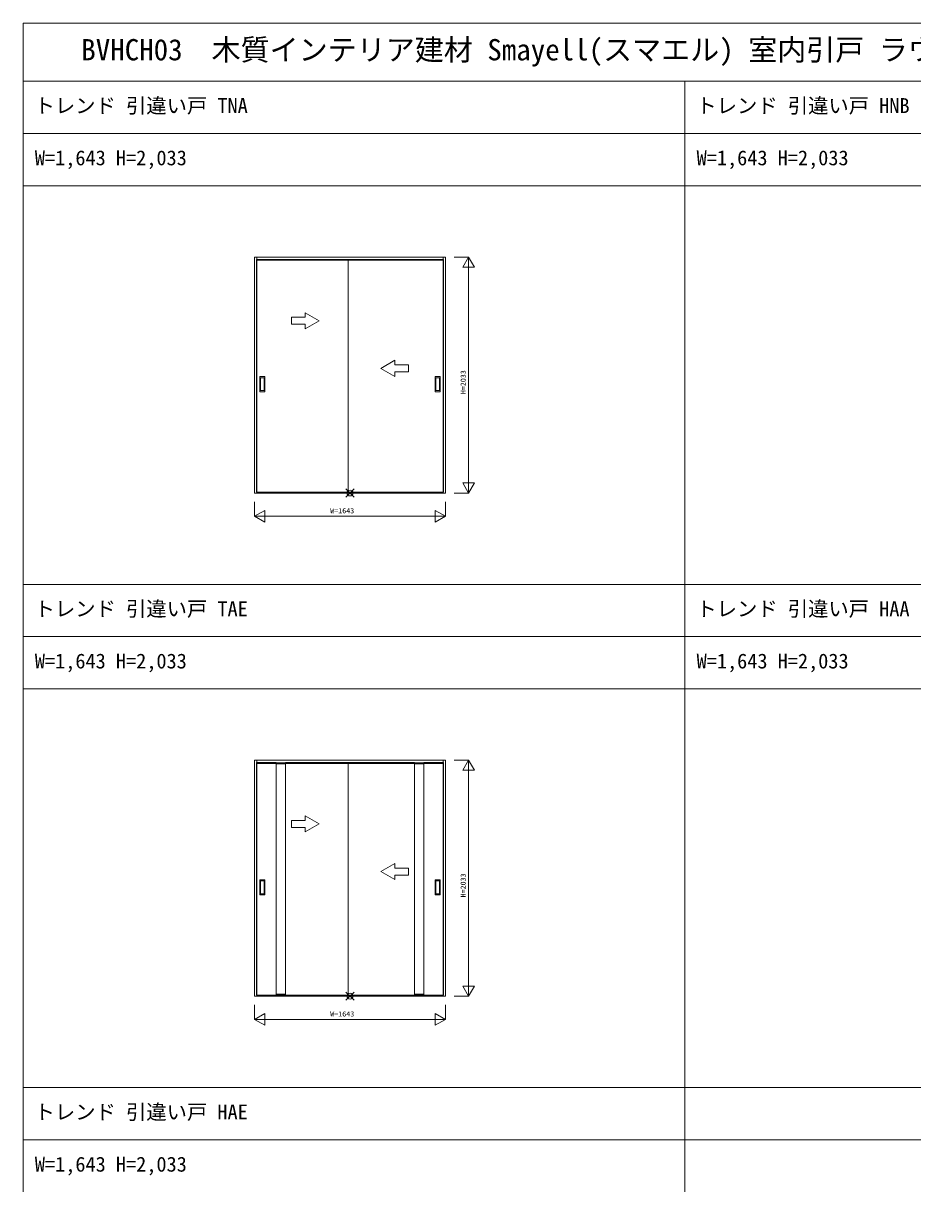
# Model space of a CAD drawing. Units: millimetres, scale not verified. Extents: x -14341 to 14341, y -10000 to 10000.
# Drawn here: x -14341 to -6679, y 1 to 10000 of the extents above; entities that cross this region are included whole.
import ezdxf
from ezdxf.enums import TextEntityAlignment as Align

# ---------------------------------------------------------------- set-up
doc = ezdxf.new("R2010")
doc.units = ezdxf.units.MM
doc.header["$LTSCALE"] = 50
doc.layers.add('0-0_0', color=7, linetype='Continuous')
for name, color, linetype, lineweight in [('0-1_YKK_F1', 7, 'Continuous', 18), ('0-2_YKK_IN', 1, 'Continuous', 18), ('0-3_YKK_A1', 4, 'Continuous', 18), ('0-4_YKK_N1', 2, 'Continuous', 18)]:
    doc.layers.add(name, color=color, linetype=linetype, lineweight=lineweight)
doc.styles.add('ＭＳ ゴシック', font='')
doc.styles.get('ＭＳ ゴシック').set_extended_font_data('MS Gothic')

msp = doc.modelspace()

# ---------------------------------------------------------------- linework, layer by layer
at = {"layer": '0-1_YKK_F1'}
for p, q in [((-14340.51, -10000), (-14340.51, 10000)), ((-14340.51, 10000), (14340.51, 10000)), ((-14340.51, 9500), (14159.49, 9500)), ((-8640.51, -10000), (-8640.51, 9500)), ((-14340.51, 9050), (14159.49, 9050)), ((-14340.51, 8600), (14159.49, 8600)), ((-14340.51, 5165), (14159.49, 5165)), ((-14340.51, 4715), (14159.49, 4715)), ((-14340.51, 4265), (14159.49, 4265)), ((-14340.51, 830), (14159.49, 830)), ((-14340.51, 380), (14159.49, 380))]:
    msp.add_line(p, q, dxfattribs=at)
at = {"layer": '0-2_YKK_IN'}
for p, q in [((-11561.22, 5917.14), (-11490.51, 5987.86)), ((-11561.22, 5987.86), (-11490.51, 5917.14)), ((-11561.22, 1582.14), (-11490.51, 1652.86)), ((-11561.22, 1652.86), (-11490.51, 1582.14))]:
    msp.add_line(p, q, dxfattribs=at)
for centre in [(-11525.86, 5952.5), (-11525.86, 1617.5)]:
    msp.add_circle(centre, 25, dxfattribs=at)
at = {"layer": '0-3_YKK_A1'}
for p, q in [((-12347.36, 7985.5), (-10704.36, 7985.5)), ((-12347.36, 5952.5), (-12347.36, 7985.5)), ((-11510.86, 7964.5), (-12330.86, 7964.5)), ((-12330.86, 7964.5), (-11540.86, 7964.5)), ((-12330.86, 5960.5), (-12330.86, 7964.5)), ((-12327.36, 7985.5), (-12327.36, 7955.5)), ((-12327.36, 7961.5), (-10724.36, 7961.5)), ((-12327.36, 7958.5), (-10724.36, 7958.5)), ((-12327.36, 5956.5), (-12327.36, 7955.5)), ((-11540.86, 7964.5), (-10720.86, 7964.5)), ((-10724.36, 7985.5), (-10724.36, 7955.5)), ((-10724.36, 5956.5), (-10724.36, 7955.5)), ((-10720.86, 5960.5), (-10720.86, 7964.5)), ((-10704.36, 5952.5), (-10704.36, 7985.5)), ((-11790.86, 7436.45), (-11910.86, 7505.73)), ((-11910.86, 7466.45), (-11910.86, 7505.73)), ((-11790.86, 7436.45), (-11910.86, 7367.17)), ((-11910.86, 7367.17), (-11910.86, 7406.45)), ((-11260.87, 7026.55), (-11140.87, 7095.83)), ((-11260.87, 7026.55), (-11140.87, 6957.27)), ((-11140.87, 7056.55), (-11140.87, 7095.83)), ((-12301.86, 6826.5), (-12301.86, 6954.5)), ((-12260.86, 6955.5), (-12300.86, 6955.5)), ((-12295.86, 6836.5), (-12295.86, 6944.5)), ((-12294.86, 6945.5), (-12266.86, 6945.5)), ((-12265.86, 6944.5), (-12265.86, 6836.5)), ((-12259.86, 6826.5), (-12259.86, 6954.5)), ((-11140.87, 6957.27), (-11140.87, 6996.55)), ((-10791.86, 6826.5), (-10791.86, 6954.5)), ((-10790.86, 6955.5), (-10750.86, 6955.5)), ((-10785.86, 6944.5), (-10785.86, 6836.5)), ((-10756.86, 6945.5), (-10784.86, 6945.5)), ((-10755.86, 6836.5), (-10755.86, 6944.5)), ((-10749.86, 6826.5), (-10749.86, 6954.5)), ((-12260.86, 6825.5), (-12300.86, 6825.5)), ((-12266.86, 6835.5), (-12294.86, 6835.5)), ((-10790.86, 6825.5), (-10750.86, 6825.5)), ((-10784.86, 6835.5), (-10756.86, 6835.5)), ((-10704.36, 5952.5), (-12347.36, 5952.5)), ((-11540.86, 5960.5), (-12330.86, 5960.5)), ((-12327.36, 5952.5), (-12327.36, 5956.5)), ((-10724.36, 5956.5), (-12327.36, 5956.5)), ((-11540.86, 5960.5), (-10720.86, 5960.5)), ((-10724.36, 5952.5), (-10724.36, 5956.5)), ((-12347.36, 3650.5), (-10704.36, 3650.5)), ((-12347.36, 1617.5), (-12347.36, 3650.5)), ((-12330.86, 3629.5), (-12330.86, 1625.5)), ((-12160.86, 3629.5), (-12330.86, 3629.5)), ((-12160.86, 3629.5), (-12330.86, 3629.5)), ((-12327.36, 3650.5), (-12327.36, 3620.5)), ((-12327.36, 3626.5), (-10724.36, 3626.5)), ((-12327.36, 3623.5), (-10724.36, 3623.5)), ((-12327.36, 1621.5), (-12327.36, 3620.5)), ((-12160.86, 1625.5), (-12160.86, 3629.5)), ((-11510.86, 3629.5), (-12080.86, 3629.5)), ((-11760.86, 3629.5), (-12080.86, 3629.5)), ((-12080.86, 1625.5), (-12080.86, 3629.5)), ((-11680.86, 3629.5), (-11540.86, 3629.5)), ((-11540.86, 3629.5), (-10970.86, 3629.5)), ((-11290.86, 3629.5), (-10970.86, 3629.5)), ((-10970.86, 1625.5), (-10970.86, 3629.5)), ((-10890.86, 1625.5), (-10890.86, 3629.5)), ((-10890.86, 3629.5), (-10720.86, 3629.5)), ((-10890.86, 3629.5), (-10720.86, 3629.5)), ((-10724.36, 3650.5), (-10724.36, 3620.5)), ((-10724.36, 1621.5), (-10724.36, 3620.5)), ((-10720.86, 3629.5), (-10720.86, 1625.5)), ((-10704.36, 1617.5), (-10704.36, 3650.5)), ((-11790.86, 3101.45), (-11910.86, 3170.73)), ((-11910.86, 3131.45), (-11910.86, 3170.73)), ((-11790.86, 3101.45), (-11910.86, 3032.17)), ((-11910.86, 3032.17), (-11910.86, 3071.45)), ((-11260.87, 2691.55), (-11140.87, 2760.83)), ((-11140.87, 2721.55), (-11140.87, 2760.83)), ((-12301.86, 2491.5), (-12301.86, 2619.5)), ((-12260.86, 2620.5), (-12300.86, 2620.5)), ((-12295.86, 2501.5), (-12295.86, 2609.5)), ((-12294.86, 2610.5), (-12266.86, 2610.5)), ((-12265.86, 2609.5), (-12265.86, 2501.5)), ((-12259.86, 2491.5), (-12259.86, 2619.5)), ((-11260.87, 2691.55), (-11140.87, 2622.27)), ((-11140.87, 2622.27), (-11140.87, 2661.55)), ((-10791.86, 2491.5), (-10791.86, 2619.5)), ((-10790.86, 2620.5), (-10750.86, 2620.5)), ((-10785.86, 2609.5), (-10785.86, 2501.5)), ((-10756.86, 2610.5), (-10784.86, 2610.5)), ((-10755.86, 2501.5), (-10755.86, 2609.5)), ((-10749.86, 2491.5), (-10749.86, 2619.5)), ((-12266.86, 2500.5), (-12294.86, 2500.5)), ((-10784.86, 2500.5), (-10756.86, 2500.5)), ((-12260.86, 2490.5), (-12300.86, 2490.5)), ((-10790.86, 2490.5), (-10750.86, 2490.5)), ((-10704.36, 1617.5), (-12347.36, 1617.5)), ((-12330.86, 1625.5), (-11760.86, 1625.5)), ((-12327.36, 1617.5), (-12327.36, 1621.5)), ((-10724.36, 1621.5), (-12327.36, 1621.5)), ((-12080.86, 1636), (-12160.86, 1636)), ((-12160.86, 1626), (-12080.86, 1626)), ((-11540.86, 1625.5), (-11680.86, 1625.5)), ((-11540.86, 1625.5), (-11370.86, 1625.5)), ((-10720.86, 1625.5), (-11290.86, 1625.5)), ((-10890.86, 1636), (-10970.86, 1636)), ((-10970.86, 1626), (-10890.86, 1626)), ((-10724.36, 1617.5), (-10724.36, 1621.5))]:
    msp.add_line(p, q, dxfattribs=at)
for points in [[(-11510.86, 5960.5), (-12330.86, 5960.5), (-12330.86, 7964.5)], [(-11540.86, 7964.5), (-11540.86, 5960.5), (-10720.86, 5960.5), (-10720.86, 7964.5)], [(-10720.86, 7964.5), (-11540.86, 7964.5), (-11540.86, 5960.5)], [(-11910.86, 7466.45), (-12030.86, 7466.45), (-12030.86, 7406.45), (-11910.86, 7406.45)], [(-11140.87, 7056.55), (-11020.87, 7056.55), (-11020.87, 6996.55), (-11140.87, 6996.55)], [(-11510.86, 1625.5), (-12330.86, 1625.5), (-12330.86, 3629.5)], [(-11540.86, 3629.5), (-11540.86, 1625.5), (-10720.86, 1625.5), (-10720.86, 3629.5)], [(-11370.86, 3629.5), (-11540.86, 3629.5), (-11540.86, 1625.5)], [(-11910.86, 3131.45), (-12030.86, 3131.45), (-12030.86, 3071.45), (-11910.86, 3071.45)], [(-11140.87, 2721.55), (-11020.87, 2721.55), (-11020.87, 2661.55), (-11140.87, 2661.55)]]:
    msp.add_lwpolyline(points, dxfattribs=at)
for points in [[(-12160.86, 3629), (-12080.86, 3629), (-12080.86, 3619), (-12160.86, 3619)], [(-10970.86, 3629), (-10890.86, 3629), (-10890.86, 3619), (-10970.86, 3619)]]:
    msp.add_lwpolyline(points, close=True, dxfattribs=at)
for centre, start, end in [((-12300.86, 6954.5), 90, 180), ((-12294.86, 6944.5), 90, 180), ((-12266.86, 6944.5), 0, 90), ((-12260.86, 6954.5), 0, 90), ((-10790.86, 6954.5), 90, 180), ((-10784.86, 6944.5), 90, 180), ((-10756.86, 6944.5), 360, 90), ((-10750.86, 6954.5), 0, 90), ((-12300.86, 6826.5), 180, 270), ((-12294.86, 6836.5), 180, 270), ((-12266.86, 6836.5), 270, 0), ((-12260.86, 6826.5), 270, 0), ((-10790.86, 6826.5), 180, 270), ((-10784.86, 6836.5), 180, 270), ((-10756.86, 6836.5), 270, 360), ((-10750.86, 6826.5), 270, 0), ((-12300.86, 2619.5), 90, 180), ((-12294.86, 2609.5), 90, 180), ((-12266.86, 2609.5), 0, 90), ((-12260.86, 2619.5), 0, 90), ((-10790.86, 2619.5), 90, 180), ((-10784.86, 2609.5), 90, 180), ((-10756.86, 2609.5), 360, 90), ((-10750.86, 2619.5), 0, 90), ((-12294.86, 2501.5), 180, 270), ((-12266.86, 2501.5), 270, 0), ((-10784.86, 2501.5), 180, 270), ((-10756.86, 2501.5), 270, 360), ((-12300.86, 2491.5), 180, 270), ((-12260.86, 2491.5), 270, 0), ((-10790.86, 2491.5), 180, 270), ((-10750.86, 2491.5), 270, 0)]:
    msp.add_arc(centre, 1, start, end, dxfattribs=at)
at = {"layer": '0-4_YKK_N1'}
for p, q in [((-10629.36, 7985.5), (-10504.36, 7985.5)), ((-10554.36, 7898.9), (-10454.36, 7898.9)), ((-10504.36, 7985.5), (-10504.36, 5952.5)), ((-10554.36, 6039.1), (-10454.36, 6039.1)), ((-10629.36, 5952.5), (-10504.36, 5952.5)), ((-12347.36, 5752.5), (-12260.76, 5802.5)), ((-12260.76, 5802.5), (-12260.76, 5702.5)), ((-10790.97, 5802.5), (-10704.36, 5752.5)), ((-10704.36, 5877.5), (-10704.36, 5752.5)), ((-12347.36, 5752.5), (-12260.76, 5702.5)), ((-10629.36, 3650.5), (-10504.36, 3650.5)), ((-10504.36, 3650.5), (-10504.36, 1617.5)), ((-10554.36, 3563.9), (-10454.36, 3563.9)), ((-10554.36, 1704.1), (-10454.36, 1704.1)), ((-10629.36, 1617.5), (-10504.36, 1617.5)), ((-10704.36, 1542.5), (-10704.36, 1417.5)), ((-12347.36, 1417.5), (-12260.76, 1467.5)), ((-12347.36, 1417.5), (-12260.76, 1367.5)), ((-12260.76, 1467.5), (-12260.76, 1367.5)), ((-10790.97, 1467.5), (-10704.36, 1417.5))]:
    msp.add_line(p, q, dxfattribs=at)
for points in [[(-10554.36, 7898.9), (-10504.36, 7985.5), (-10454.36, 7898.9)], [(-10554.36, 6039.1), (-10504.36, 5952.5), (-10454.36, 6039.1)], [(-12347.36, 5877.5), (-12347.36, 5752.5), (-10704.36, 5752.5)], [(-10790.97, 5802.5), (-10790.97, 5702.5), (-10704.36, 5752.5)], [(-10554.36, 3563.9), (-10504.36, 3650.5), (-10454.36, 3563.9)], [(-10554.36, 1704.1), (-10504.36, 1617.5), (-10454.36, 1704.1)], [(-12347.36, 1542.5), (-12347.36, 1417.5), (-10704.36, 1417.5)], [(-10790.97, 1467.5), (-10790.97, 1367.5), (-10704.36, 1417.5)]]:
    msp.add_lwpolyline(points, dxfattribs=at)

# ---------------------------------------------------------------- texts
at = {"layer": '0-0_0', "style": 'ＭＳ ゴシック'}
for s, height, p in [('BVHCH03  木質インテリア建材 Smayell(スマエル) 室内引戸 ラウンドレールタイプ トレンド 引違い戸(2枚建) 呼称幅(W)164 意匠図(1／2)', 183.3, (-13840.51, 9625)), ('トレンド 引違い戸 TNA', 128.3, (-14242.51, 9187.5)), ('トレンド 引違い戸 HNB', 128.3, (-8542.51, 9187.5)), ('W=1,643 H=2,033', 128.3, (-14240.51, 8737.5)), ('W=1,643 H=2,033', 128.3, (-8540.51, 8737.5)), ('トレンド 引違い戸 TAE', 128.3, (-14242.51, 4852.5)), ('トレンド 引違い戸 HAA', 128.3, (-8542.51, 4852.5)), ('W=1,643 H=2,033', 128.3, (-14240.51, 4402.5)), ('W=1,643 H=2,033', 128.3, (-8540.51, 4402.5)), ('トレンド 引違い戸 HAE', 128.3, (-14242.51, 517.5)), ('W=1,643 H=2,033', 128.3, (-14240.51, 67.5))]:
    msp.add_text(s, height=height, dxfattribs=at).set_placement(p, align=Align.BOTTOM_LEFT)
at = {"layer": '0-4_YKK_N1', "color": 7, "style": 'ＭＳ ゴシック'}
for p in [(-10516.36, 6804), (-10516.36, 2469)]:
    msp.add_text('H=2033', height=43.99, rotation=90, dxfattribs=at).set_placement(p, align=Align.BOTTOM_LEFT)
for p in [(-11695.86, 5764.5), (-11695.86, 1429.5)]:
    msp.add_text('W=1643', height=43.99, dxfattribs=at).set_placement(p, align=Align.BOTTOM_LEFT)

doc.saveas('drawing.dxf')
